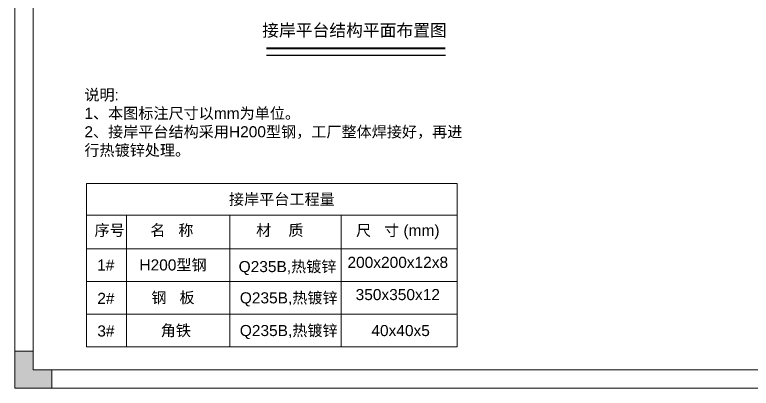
# Model space of a CAD drawing. Header units: millimetres. Extents: x 4 to 2106212, y -117026 to 198097.
# Drawn here: x 1849643 to 1855628, y 181227 to 184261 of the extents above; entities that cross this region are included whole.
import ezdxf

# ---------------------------------------------------------------- set-up
doc = ezdxf.new("R2010")
doc.units = ezdxf.units.MM
doc.layers.add('图框', color=7, linetype='Continuous', lineweight=13)
doc.layers.add('文本', color=3, linetype='Continuous', lineweight=13)
doc.styles.add('Arial', font='arial.ttf')

# ---------------------------------------------------------------- blocks, each defined once
blk = doc.blocks.new('GW-TK')
at = {"layer": '图框', "linetype": 'Continuous', "lineweight": 0}
h = blk.add_hatch(color=256, dxfattribs=at)
h.dxf.hatch_style = 1
h.paths.add_polyline_path([(927193.56, 464418.01), (927193.56, 464423.01), (927188.55, 464423.01), (927188.55, 464428.01), (927183.55, 464428.01), (927183.55, 464418.01)])
at = {"layer": '图框'}
for points in [[(927183.55, 464715.01), (927603.55, 464715.01), (927603.55, 464418.01), (927183.55, 464418.01)], [(927188.55, 464710.01), (927598.55, 464710.01), (927598.55, 464423.01), (927188.55, 464423.01)]]:
    blk.add_lwpolyline(points, close=True, dxfattribs=at)
at = {"layer": '图框', "linetype": 'Continuous', "lineweight": 0}
blk.add_lwpolyline([(927188.55, 464428.01), (927188.55, 464423.01), (927193.56, 464423.01), (927193.56, 464418.01), (927183.55, 464418.01), (927183.55, 464428.01)], close=True, dxfattribs=at)

msp = doc.modelspace()

# ---------------------------------------------------------------- linework, layer by layer
msp.add_line((1851688.1134, 183932.3881, -0.0005), (1853143.3918, 183932.3881, -0.0005))
at = {"const_width": 15, "elevation": -0.0005}
msp.add_lwpolyline([(1851688.1134, 183987.7881), (1853143.3918, 183987.7881)], dxfattribs=at)
at = {"layer": '文本'}
for p, q in [((1850226.9315, 182890.6995), (1850226.9315, 181562.8882)), ((1850226.9315, 182890.6995), (1853238.3316, 182890.6995)), ((1853238.3316, 182890.6995), (1853238.3316, 181562.8882)), ((1850226.9315, 182632.514), (1853238.3316, 182632.514)), ((1850550.047, 182632.514), (1850550.047, 181562.8882)), ((1851390.1059, 182632.514), (1851390.1059, 181562.8882)), ((1852295.3596, 182632.514), (1852295.3596, 181562.8882)), ((1853238.3316, 182632.514), (1853238.3316, 181562.8882)), ((1850226.9315, 182359.575), (1853238.3316, 182359.575)), ((1850226.9315, 182094.0127), (1853238.3316, 182094.0127)), ((1850226.9315, 181828.4505), (1853238.3316, 181828.4505)), ((1850226.9315, 181562.8882), (1853238.3316, 181562.8882))]:
    msp.add_line(p, q, dxfattribs=at)

# ---------------------------------------------------------------- block references
at = {"layer": '文本', "xscale": 30, "yscale": 30, "zscale": 30}
msp.add_blockref('GW-TK', (-25965863.4089, -13751313.6738), dxfattribs=at)

# ---------------------------------------------------------------- texts
at = {"insert": (1852404.0248, 184128.3682, -0.0005), "char_height": 100, "attachment_point": 5, "line_spacing_factor": 2, "style": 'Arial'}
msp.add_mtext('接岸平台结构平面布置图', dxfattribs=at)
at = {"layer": '文本', "style": 'Arial'}
for s, p in [('Q235B,热镀锌', (1851462.5658, 182169.9171)), ('Q235B,热镀锌', (1851472.1729, 181916.0757)), ('Q235B,热镀锌', (1851472.1729, 181650.5135)), ('40x40x5', (1852541.1726, 181650.5135))]:
    msp.add_text(s, height=90, dxfattribs=at).set_placement(p)
at = {"layer": '文本', "insert": (1850209.1987, 183655.017), "char_height": 90, "attachment_point": 1, "style": 'Arial'}
msp.add_mtext_dynamic_manual_height_columns('{\\fSimSun|b0|i0|c134|p2;说明}:\\P1{\\fSimSun|b0|i0|c134|p2;、本图标注尺寸以}mm{\\fSimSun|b0|i0|c134|p2;为单位。\\P}2{\\fSimSun|b0|i0|c134|p2;、接岸平台结构采用}H200{\\fSimSun|b0|i0|c134|p2;型钢，工厂整体焊接好，再进行热镀锌处理。}', width=3086.818273, gutter_width=12.5, heights=[0], dxfattribs=at)
at = {"layer": '文本', "char_height": 90, "attachment_point": 5, "style": 'Arial'}
for s, insert in [('接岸平台工程量', (1851813.8285, 182756.949)), ('序号', (1850414.3785, 182505.4155)), ('名   称', (1850919.8459, 182505.4155)), ('材    质', (1851796.9309, 182505.4155)), ('尺   寸 (mm)', (1852755.8541, 182495.83)), ('1#', (1850382.687, 182227.7248)), ('H200型钢', (1850929.4012, 182223.5391)), ('200x200x12x8', (1852755.8541, 182248.7819)), ('钢   板', (1850929.4012, 181957.9769)), ('350x350x12', (1852755.8541, 181986.908)), ('2#', (1850384.2933, 181956.8833)), ('3#', (1850384.2933, 181691.3211)), ('角铁', (1850951.9424, 181690.1294))]:
    msp.add_mtext(s, dxfattribs=dict(at, insert=insert))

doc.saveas('drawing.dxf')
